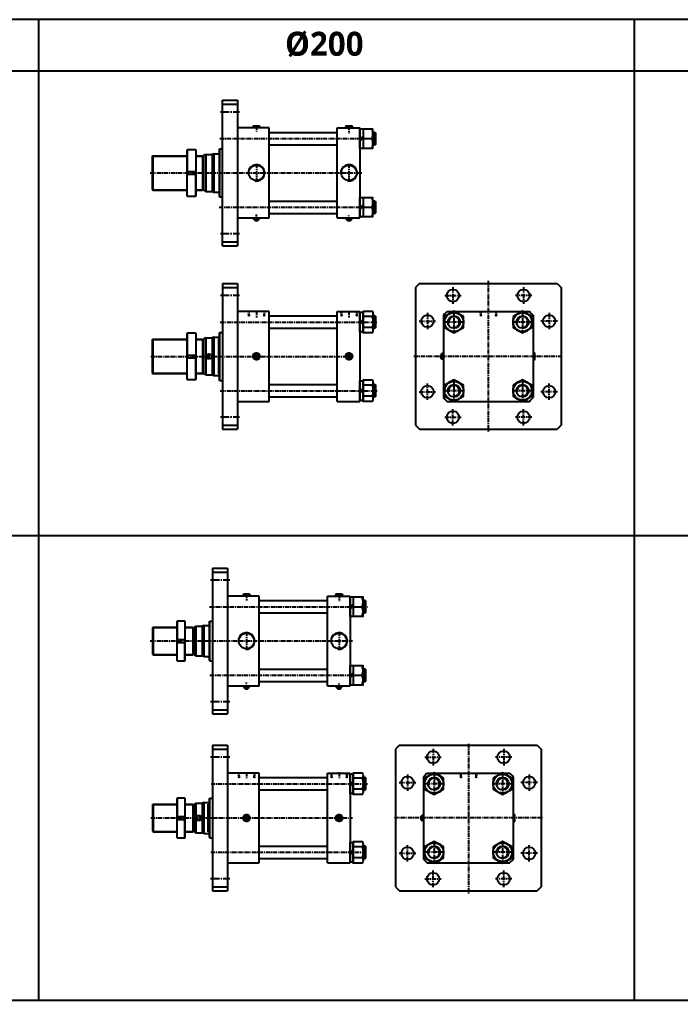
# Model space of a CAD drawing. Extents: x -819 to 29893, y -8942 to 9886.
# Drawn here: x 5332 to 7260, y 0 to 2859 of the extents above; entities that cross this region are included whole.
import ezdxf

# ---------------------------------------------------------------- set-up
doc = ezdxf.new("R2010")
doc.units = 0
doc.header["$LTSCALE"] = 10
doc.header["$MEASUREMENT"] = 0
for name, pattern in [('CENTER', [2, 1.25, -0.25, 0.25, -0.25]), ('CENTERX2', [4, 2.5, -0.5, 0.5, -0.5]), ('HIDDEN', [0.375, 0.25, -0.125])]:
    doc.linetypes.add(name, pattern=pattern)
doc.layers.get('0').update_dxf_attribs({"linetype": 'CONTINUOUS'})
doc.layers.get('DEFPOINTS').update_dxf_attribs({"linetype": 'CONTINUOUS'})
for name, color, linetype in [('CEN', 1, 'CENTERX2'), ('CENTER', 1, 'CENTER'), ('DIM', 2, 'CONTINUOUS'), ('ML', 7, 'CONTINUOUS'), ('THIN', 3, 'CONTINUOUS')]:
    doc.layers.add(name, color=color, linetype=linetype)
doc.styles.add('문자', font='romans.shx')

msp = doc.modelspace()

# ---------------------------------------------------------------- linework, layer by layer
for p, q in [((9187.2, 2859.1), (0, 2859.1)), ((5387.8, 0), (5387.8, 2859.1)), ((7125.7, 0), (7125.7, 2859.1)), ((9187.2, 2709.1), (0, 2709.1)), ((9187.2, 1354.5), (0, 1354.5)), ((9187.2, 0), (0, 0))]:
    msp.add_line(p, q)
at = {"layer": 'CEN', "color": 1, "linetype": 'CENTER', "ltscale": 1.5}
for p, q in [((5973.8, 2589.7), (5917.8, 2589.7)), ((5973.8, 2234.7), (5917.8, 2234.7)), ((5973.8, 2054.8), (5917.8, 2054.8)), ((5973.8, 1699.8), (5917.8, 1699.8)), ((5944.9, 1225.2), (5888.9, 1225.2)), ((5944.9, 870.2), (5888.9, 870.2)), ((5944.9, 709.2), (5888.9, 709.2)), ((5944.9, 354.2), (5888.9, 354.2))]:
    msp.add_line(p, q, dxfattribs=at)
at = {"layer": 'CEN', "color": 1, "linetype": 'CENTER'}
for p, q in [((6596.2, 2078.8), (6596.2, 2030.8)), ((6802.2, 2078.8), (6802.2, 2030.8)), ((6572.2, 2054.8), (6620.2, 2054.8)), ((6826.2, 2054.8), (6778.2, 2054.8)), ((6521.7, 2004.3), (6521.7, 1956.3)), ((6876.7, 2004.3), (6876.7, 1956.3)), ((6497.7, 1980.3), (6545.7, 1980.3)), ((6900.7, 1980.3), (6852.7, 1980.3)), ((6497.7, 1774.3), (6545.7, 1774.3)), ((6521.7, 1750.3), (6521.7, 1798.3)), ((6900.7, 1774.3), (6852.7, 1774.3)), ((6876.7, 1750.3), (6876.7, 1798.3)), ((6596.2, 1675.8), (6596.2, 1723.8)), ((6802.2, 1675.8), (6802.2, 1723.8)), ((6572.2, 1699.8), (6620.2, 1699.8)), ((6826.2, 1699.8), (6778.2, 1699.8)), ((6538.1, 733.2), (6538.1, 685.2)), ((6744.1, 733.2), (6744.1, 685.2)), ((6514.1, 709.2), (6562.1, 709.2)), ((6768.1, 709.2), (6720.1, 709.2)), ((6463.6, 658.7), (6463.6, 610.7)), ((6818.6, 658.7), (6818.6, 610.7)), ((6439.6, 634.7), (6487.6, 634.7)), ((6842.6, 634.7), (6794.6, 634.7)), ((6463.6, 404.7), (6463.6, 452.7)), ((6818.6, 404.7), (6818.6, 452.7)), ((6439.6, 428.7), (6487.6, 428.7)), ((6842.6, 428.7), (6794.6, 428.7)), ((6538.1, 330.2), (6538.1, 378.2)), ((6744.1, 330.2), (6744.1, 378.2)), ((6514.1, 354.2), (6562.1, 354.2)), ((6768.1, 354.2), (6720.1, 354.2))]:
    msp.add_line(p, q, dxfattribs=at)
at = {"layer": 'CENTER'}
for p, q in [((6599.2, 2009.2), (6599.2, 1945.5)), ((6799.2, 2009.2), (6799.2, 1945.5)), ((6626.9, 1977.3), (6571.6, 1977.3)), ((6826.9, 1977.3), (6771.6, 1977.3)), ((6599.2, 1809.2), (6599.2, 1745.5)), ((6799.2, 1809.2), (6799.2, 1745.5)), ((6626.9, 1777.3), (6571.6, 1777.3)), ((6826.9, 1777.3), (6771.6, 1777.3)), ((6541.1, 663.6), (6541.1, 599.9)), ((6741.1, 663.6), (6741.1, 599.9)), ((6568.7, 631.7), (6513.5, 631.7)), ((6768.7, 631.7), (6713.5, 631.7)), ((6541.1, 463.6), (6541.1, 399.9)), ((6741.1, 463.6), (6741.1, 399.9)), ((6568.7, 431.7), (6513.5, 431.7)), ((6768.7, 431.7), (6713.5, 431.7))]:
    msp.add_line(p, q, dxfattribs=at)
at = {"layer": 'DEFPOINTS', "color": 0, "linetype": 'ByBlock'}
for p in [(5913.8, 1945.8), (5923.8, 1947.3), (5923.8, 1807.3), (5938.9, 744.2), (5894.9, 667.7)]:
    msp.add_point(p, dxfattribs=at)
at = {"layer": 'DIM', "color": 6, "linetype": 'HIDDEN'}
for p, q in [((5998.9, 2008.3), (6000.3, 1993.3)), ((6000.4, 2008.3), (6001.7, 1993.3)), ((6045.3, 2008.3), (6044, 1993.3)), ((6046.7, 2008.3), (6045.4, 1993.3)), ((6268.9, 2008.3), (6270.3, 1993.3)), ((6270.4, 2008.3), (6271.7, 1993.3)), ((6315.3, 2008.3), (6314, 1993.3)), ((6316.7, 2008.3), (6315.4, 1993.3)), ((6675.3, 2008.3), (6676.7, 1993.3)), ((6676.8, 2008.3), (6678.1, 1993.3)), ((6721.7, 2008.3), (6720.4, 1993.3)), ((6723.1, 2008.3), (6721.8, 1993.3)), ((5970, 662.7), (5971.3, 647.7)), ((5971.4, 662.7), (5972.8, 647.7)), ((6016.3, 662.7), (6015, 647.7)), ((6017.8, 662.7), (6016.5, 647.7)), ((6240, 662.7), (6241.3, 647.7)), ((6241.4, 662.7), (6242.8, 647.7)), ((6286.3, 662.7), (6285, 647.7)), ((6287.8, 662.7), (6286.5, 647.7)), ((6617.2, 662.7), (6618.5, 647.7)), ((6618.7, 662.7), (6620, 647.7)), ((6663.5, 662.7), (6662.2, 647.7)), ((6665, 662.7), (6663.7, 647.7))]:
    msp.add_line(p, q, dxfattribs=at)
at = {"layer": 'ML'}
for p, q in [((5923.8, 2199.7), (5923.8, 2624.7)), ((5923.8, 2624.7), (5967.8, 2624.7)), ((5923.8, 2612.7), (5967.8, 2612.7)), ((5967.8, 2624.7), (5967.8, 2199.7)), ((6013.8, 2548.2), (6012.8, 2547.2)), ((6032.8, 2547.2), (6012.8, 2547.2)), ((6012.8, 2547.2), (6012.8, 2543.2)), ((6031.8, 2548.2), (6013.8, 2548.2)), ((6031.8, 2548.2), (6032.8, 2547.2)), ((6032.8, 2543.2), (6032.8, 2547.2)), ((6283.8, 2548.2), (6282.8, 2547.2)), ((6302.8, 2547.2), (6282.8, 2547.2)), ((6282.8, 2547.2), (6282.8, 2543.2)), ((6301.8, 2548.2), (6283.8, 2548.2)), ((6301.8, 2548.2), (6302.8, 2547.2)), ((6302.8, 2543.2), (6302.8, 2547.2)), ((6059.8, 2543.2), (5967.8, 2543.2)), ((6059.8, 2281.2), (6059.8, 2543.2)), ((6258.8, 2281.2), (6258.8, 2543.2)), ((6258.8, 2543.2), (6324.8, 2543.2)), ((6324.8, 2543.2), (6324.8, 2281.2)), ((6333.8, 2519.3), (6324.8, 2510.3)), ((6368.7, 2494.2), (6368.7, 2530.2)), ((6333.8, 2514.2), (6324.8, 2505.2)), ((6333.8, 2512.2), (6360.4, 2512.2)), ((5718.8, 2460.7), (5720.3, 2462.2)), ((5718.8, 2460.7), (5718.8, 2363.7)), ((5720.3, 2462.2), (5819.7, 2462.2)), ((5720.3, 2462.2), (5720.3, 2362.2)), ((5819.7, 2478.7), (5820.7, 2479.7)), ((5819.7, 2478.7), (5819.7, 2345.7)), ((5820.7, 2479.7), (5820.7, 2416.2)), ((5845.7, 2479.7), (5820.7, 2479.7)), ((5845.7, 2479.7), (5845.7, 2416.2)), ((5845.7, 2479.7), (5846.7, 2478.7)), ((5846.7, 2345.7), (5846.7, 2478.7)), ((5846.7, 2462.2), (5865.8, 2462.2)), ((5865.8, 2462.2), (5865.8, 2362.2)), ((5865.8, 2460.7), (5868.8, 2460.7)), ((5874.8, 2466.2), (5868.8, 2462.7)), ((5868.8, 2462.7), (5868.8, 2361.7)), ((5874.8, 2466.2), (5874.8, 2358.2)), ((5874.8, 2466.2), (5893.8, 2466.2)), ((5898.8, 2468.2), (5893.8, 2466.2)), ((5893.8, 2466.2), (5893.8, 2358.2)), ((5898.8, 2468.2), (5898.8, 2356.2)), ((5898.8, 2468.2), (5913.8, 2468.2)), ((5915.3, 2482.2), (5913.8, 2480.7)), ((5913.8, 2480.2), (5913.8, 2344.2)), ((5915.3, 2482.2), (5923.8, 2482.2)), ((5915.8, 2342.2), (5915.8, 2482.2)), ((5819.7, 2416.2), (5846.7, 2416.2)), ((5819.7, 2408.2), (5846.7, 2408.2)), ((5820.7, 2344.7), (5820.7, 2408.2)), ((5845.7, 2344.7), (5845.7, 2408.2)), ((5718.8, 2363.7), (5720.3, 2362.2)), ((5720.3, 2362.2), (5819.7, 2362.2)), ((5820.7, 2344.7), (5819.7, 2345.7)), ((5820.7, 2344.7), (5845.7, 2344.7)), ((5845.7, 2344.7), (5846.7, 2345.7)), ((5846.7, 2362.2), (5865.8, 2362.2)), ((5865.8, 2363.7), (5868.8, 2363.7)), ((5874.8, 2358.2), (5868.8, 2361.7)), ((5874.8, 2358.2), (5893.8, 2358.2)), ((5893.8, 2358.2), (5898.8, 2356.2)), ((5898.8, 2356.2), (5913.8, 2356.2)), ((5915.3, 2342.2), (5913.8, 2343.7)), ((5915.3, 2342.2), (5923.8, 2342.2)), ((6333.8, 2319.3), (6324.8, 2310.3)), ((6368.7, 2294.2), (6368.7, 2330.2)), ((6333.8, 2314.2), (6324.8, 2305.2)), ((6333.8, 2312.2), (6360.4, 2312.2)), ((5967.8, 2281.2), (6059.8, 2281.2)), ((6014.8, 2281.2), (6014.8, 2277.2)), ((6014.8, 2277.2), (6021.6, 2277.2)), ((6015.8, 2276.2), (6014.8, 2277.2)), ((6015.8, 2276.2), (6029.8, 2276.2)), ((6017.8, 2276.2), (6017.8, 2274.2)), ((6017.8, 2274.2), (6027.8, 2274.2)), ((6018.8, 2273.2), (6017.8, 2274.2)), ((6018.8, 2273.2), (6026.8, 2273.2)), ((6021.6, 2276.2), (6021.6, 2281.2)), ((6024.1, 2276.2), (6024.1, 2281.2)), ((6030.8, 2277.2), (6024.1, 2277.2)), ((6026.8, 2273.2), (6027.8, 2274.2)), ((6027.8, 2276.2), (6027.8, 2274.2)), ((6029.8, 2276.2), (6030.8, 2277.2)), ((6030.8, 2281.2), (6030.8, 2277.2)), ((6258.8, 2281.2), (6324.8, 2281.2)), ((6284.8, 2281.2), (6284.8, 2277.2)), ((6284.8, 2277.2), (6291.6, 2277.2)), ((6285.8, 2276.2), (6284.8, 2277.2)), ((6285.8, 2276.2), (6299.8, 2276.2)), ((6287.8, 2276.2), (6287.8, 2274.2)), ((6288.8, 2273.2), (6287.8, 2274.2)), ((6287.8, 2274.2), (6297.8, 2274.2)), ((6288.8, 2273.2), (6296.8, 2273.2)), ((6291.6, 2276.2), (6291.6, 2281.2)), ((6294.1, 2276.2), (6294.1, 2281.2)), ((6300.8, 2277.2), (6294.1, 2277.2)), ((6296.8, 2273.2), (6297.8, 2274.2)), ((6297.8, 2276.2), (6297.8, 2274.2)), ((6299.8, 2276.2), (6300.8, 2277.2)), ((6300.8, 2281.2), (6300.8, 2277.2)), ((5923.8, 2211.7), (5967.8, 2211.7)), ((5923.8, 2199.7), (5967.8, 2199.7)), ((5923.8, 2089.8), (5923.8, 1664.8)), ((5923.8, 2089.8), (5967.8, 2089.8)), ((5967.8, 2089.8), (5967.8, 1664.8)), ((6498.7, 2089.8), (6486.7, 2077.8)), ((6498.7, 2089.8), (6899.7, 2089.8)), ((6899.7, 2089.8), (6911.7, 2077.8)), ((5923.8, 2077.8), (5967.8, 2077.8)), ((6486.7, 2077.8), (6486.7, 1676.8)), ((6911.7, 2077.8), (6911.7, 1676.8)), ((6059.8, 2008.3), (5967.8, 2008.3)), ((6059.8, 1746.3), (6059.8, 2008.3)), ((6258.8, 1746.3), (6258.8, 2008.3)), ((6258.8, 2008.3), (6324.8, 2008.3)), ((6324.8, 2008.3), (6324.8, 1746.3)), ((6579.5, 2008.3), (6597.9, 2008.3)), ((6600.6, 2008.3), (6797.9, 2008.3)), ((6800.6, 2008.3), (6819, 2008.3)), ((6333.8, 1984.4), (6324.8, 1975.4)), ((6333.8, 1979.3), (6324.8, 1970.3)), ((6360.4, 1993.2), (6333.8, 1993.2)), ((6362.8, 2001.2), (6362.8, 1953.5)), ((6368.7, 1959.3), (6368.7, 1995.3)), ((6568.2, 1997.1), (6568.2, 1757.6)), ((6830.2, 1997.1), (6830.2, 1757.6)), ((5819.7, 1943.8), (5820.7, 1944.8)), ((5845.7, 1944.8), (5820.7, 1944.8)), ((5820.7, 1944.8), (5820.7, 1881.3)), ((5845.7, 1944.8), (5845.7, 1881.3)), ((5845.7, 1944.8), (5846.7, 1943.8)), ((5915.3, 1947.3), (5913.8, 1945.8)), ((5913.8, 1945.3), (5913.8, 1809.3)), ((5915.3, 1947.3), (5923.8, 1947.3)), ((5915.8, 1807.3), (5915.8, 1947.3)), ((6360.4, 1961.5), (6333.8, 1961.5)), ((5718.8, 1925.8), (5720.3, 1927.3)), ((5718.8, 1925.8), (5718.8, 1828.8)), ((5720.3, 1927.3), (5819.7, 1927.3)), ((5720.3, 1927.3), (5720.3, 1827.3)), ((5819.7, 1943.8), (5819.7, 1810.8)), ((5846.7, 1810.8), (5846.7, 1943.8)), ((5846.7, 1927.3), (5865.8, 1927.3)), ((5865.8, 1927.3), (5865.8, 1827.3)), ((5865.8, 1925.8), (5868.8, 1925.8)), ((5874.8, 1931.3), (5868.8, 1927.9)), ((5868.8, 1927.9), (5868.8, 1826.8)), ((5874.8, 1931.3), (5893.8, 1931.3)), ((5874.8, 1931.3), (5874.8, 1823.3)), ((5898.8, 1933.3), (5893.8, 1931.3)), ((5893.8, 1931.3), (5893.8, 1823.3)), ((5898.8, 1933.3), (5898.8, 1821.3)), ((5898.8, 1933.3), (5913.8, 1933.3)), ((6834.2, 1887.3), (6830.2, 1887.3)), ((6834.2, 1867.3), (6834.2, 1887.3)), ((6835.2, 1886.3), (6834.2, 1887.3)), ((5819.7, 1881.3), (5846.7, 1881.3)), ((5819.7, 1873.3), (5846.7, 1873.3)), ((5820.7, 1809.8), (5820.7, 1873.3)), ((5845.7, 1809.8), (5845.7, 1873.3)), ((6021.6, 1885.2), (6015, 1878.6)), ((6015, 1876), (6021.6, 1869.4)), ((6024.1, 1885.2), (6030.7, 1878.6)), ((6030.7, 1876), (6024.1, 1869.4)), ((6291.6, 1885.2), (6285, 1878.6)), ((6285, 1876), (6291.6, 1869.4)), ((6294.1, 1885.2), (6300.7, 1878.6)), ((6300.7, 1876), (6294.1, 1869.4)), ((6560.2, 1881.3), (6561.2, 1882.3)), ((6560.2, 1881.3), (6560.2, 1873.3)), ((6560.2, 1873.3), (6561.2, 1872.3)), ((6561.2, 1882.3), (6561.2, 1872.3)), ((6563.2, 1882.3), (6561.2, 1882.3)), ((6563.2, 1872.3), (6561.2, 1872.3)), ((6563.2, 1884.3), (6564.2, 1885.3)), ((6563.2, 1884.3), (6563.2, 1870.3)), ((6563.2, 1878.6), (6568.2, 1878.6)), ((6563.2, 1876), (6568.2, 1876)), ((6563.2, 1870.3), (6564.2, 1869.3)), ((6564.2, 1885.3), (6564.2, 1878.6)), ((6568.2, 1885.3), (6564.2, 1885.3)), ((6564.2, 1869.3), (6564.2, 1876)), ((6568.2, 1869.3), (6564.2, 1869.3)), ((6830.2, 1867.3), (6834.2, 1867.3)), ((6835.2, 1868.3), (6834.2, 1867.3)), ((6835.2, 1868.3), (6835.2, 1886.3)), ((5718.8, 1828.8), (5720.3, 1827.3)), ((5720.3, 1827.3), (5819.7, 1827.3)), ((5820.7, 1809.8), (5819.7, 1810.8)), ((5820.7, 1809.8), (5845.7, 1809.8)), ((5845.7, 1809.8), (5846.7, 1810.8)), ((5846.7, 1827.3), (5865.8, 1827.3)), ((5865.8, 1828.8), (5868.8, 1828.8)), ((5874.8, 1823.3), (5868.8, 1826.8)), ((5874.8, 1823.3), (5893.8, 1823.3)), ((5893.8, 1823.3), (5898.8, 1821.3)), ((5898.8, 1821.3), (5913.8, 1821.3)), ((5915.3, 1807.3), (5913.8, 1808.8)), ((5915.3, 1807.3), (5923.8, 1807.3)), ((6333.8, 1784.4), (6324.8, 1775.4)), ((6333.8, 1779.3), (6324.8, 1770.3)), ((6360.4, 1793.2), (6333.8, 1793.2)), ((6362.8, 1801.2), (6362.8, 1753.5)), ((6368.7, 1759.3), (6368.7, 1795.3)), ((5967.8, 1746.3), (6059.8, 1746.3)), ((6258.8, 1746.3), (6324.8, 1746.3)), ((6360.4, 1761.5), (6333.8, 1761.5)), ((6579.5, 1746.3), (6597.9, 1746.3)), ((6600.6, 1746.3), (6797.9, 1746.3)), ((6800.6, 1746.3), (6819, 1746.3)), ((5923.8, 1676.8), (5967.8, 1676.8)), ((5923.8, 1664.8), (5967.8, 1664.8)), ((6486.7, 1676.8), (6498.7, 1664.8)), ((6498.7, 1664.8), (6899.7, 1664.8)), ((6911.7, 1676.8), (6899.7, 1664.8)), ((5894.9, 1260.2), (5894.9, 835.2)), ((5894.9, 1260.2), (5938.9, 1260.2)), ((5938.9, 1260.2), (5938.9, 835.2)), ((5894.9, 1248.2), (5938.9, 1248.2)), ((6030.9, 1178.7), (5938.9, 1178.7)), ((5984.9, 1183.7), (5983.9, 1182.7)), ((6003.9, 1182.7), (5983.9, 1182.7)), ((5983.9, 1182.7), (5983.9, 1178.7)), ((6002.9, 1183.7), (5984.9, 1183.7)), ((6002.9, 1183.7), (6003.9, 1182.7)), ((6003.9, 1178.7), (6003.9, 1182.7)), ((6030.9, 916.7), (6030.9, 1178.7)), ((6229.9, 916.7), (6229.9, 1178.7)), ((6229.9, 1178.7), (6295.9, 1178.7)), ((6254.9, 1183.7), (6253.9, 1182.7)), ((6273.9, 1182.7), (6253.9, 1182.7)), ((6253.9, 1182.7), (6253.9, 1178.7)), ((6272.9, 1183.7), (6254.9, 1183.7)), ((6272.9, 1183.7), (6273.9, 1182.7)), ((6273.9, 1178.7), (6273.9, 1182.7)), ((6295.9, 1178.7), (6295.9, 916.7)), ((6304.9, 1154.8), (6295.9, 1145.8)), ((6304.9, 1149.7), (6295.9, 1140.7)), ((6304.9, 1147.7), (6331.4, 1147.7)), ((6339.7, 1129.7), (6339.7, 1165.7)), ((5719.9, 1086.2), (5721.4, 1087.7)), ((5721.4, 1087.7), (5721.4, 1007.7)), ((5721.4, 1087.7), (5790.7, 1087.7)), ((5790.7, 1104.2), (5791.7, 1105.2)), ((5790.7, 1104.2), (5790.7, 991.2)), ((5791.7, 1105.2), (5791.7, 1051.7)), ((5813.7, 1105.2), (5791.7, 1105.2)), ((5813.7, 1105.2), (5813.7, 1051.7)), ((5813.7, 1105.2), (5814.7, 1104.2)), ((5814.7, 991.2), (5814.7, 1104.2)), ((5814.7, 1087.7), (5836.9, 1087.7)), ((5836.9, 1087.7), (5836.9, 1007.7)), ((5845.9, 1090.7), (5839.9, 1087.3)), ((5839.9, 1087.3), (5839.9, 1008.2)), ((5845.9, 1090.7), (5845.9, 1004.7)), ((5845.9, 1090.7), (5864.9, 1090.7)), ((5869.9, 1092.7), (5864.9, 1090.7)), ((5864.9, 1090.7), (5864.9, 1004.7)), ((5869.9, 1092.7), (5869.9, 1002.7)), ((5869.9, 1092.7), (5884.9, 1092.7)), ((5884.9, 1103.2), (5886.9, 1105.2)), ((5884.9, 1103.2), (5884.9, 992.2)), ((5886.9, 990.2), (5886.9, 1105.2)), ((5886.9, 1105.2), (5894.9, 1105.2)), ((5719.9, 1086.2), (5719.9, 1009.2)), ((5836.9, 1086.2), (5839.9, 1086.2)), ((5790.7, 1051.7), (5814.7, 1051.7)), ((5790.7, 1043.7), (5814.7, 1043.7)), ((5791.7, 990.2), (5791.7, 1043.7)), ((5813.7, 990.2), (5813.7, 1043.7)), ((5719.9, 1009.2), (5721.4, 1007.7)), ((5721.4, 1007.7), (5790.7, 1007.7)), ((5814.7, 1007.7), (5836.9, 1007.7)), ((5836.9, 1009.2), (5839.9, 1009.2)), ((5845.9, 1004.7), (5839.9, 1008.2)), ((5845.9, 1004.7), (5864.9, 1004.7)), ((5869.9, 1002.7), (5864.9, 1004.7)), ((5869.9, 1002.7), (5884.9, 1002.7)), ((5791.7, 990.2), (5790.7, 991.2)), ((5791.7, 990.2), (5813.7, 990.2)), ((5813.7, 990.2), (5814.7, 991.2)), ((5884.9, 992.2), (5886.9, 990.2)), ((5886.9, 990.2), (5894.9, 990.2)), ((6304.9, 954.8), (6295.9, 945.8)), ((6304.9, 949.7), (6295.9, 940.7)), ((6304.9, 947.7), (6331.4, 947.7)), ((6339.7, 929.7), (6339.7, 965.7)), ((5938.9, 916.7), (6030.9, 916.7)), ((5985.9, 916.7), (5985.9, 912.7)), ((5992.6, 911.7), (5992.6, 916.7)), ((5995.2, 911.7), (5995.2, 916.7)), ((6001.9, 916.7), (6001.9, 912.7)), ((6229.9, 916.7), (6295.9, 916.7)), ((6255.9, 916.7), (6255.9, 912.7)), ((6262.6, 911.7), (6262.6, 916.7)), ((6265.2, 911.7), (6265.2, 916.7)), ((6271.9, 916.7), (6271.9, 912.7)), ((5985.9, 912.7), (5992.6, 912.7)), ((5986.9, 911.7), (5985.9, 912.7)), ((5986.9, 911.7), (6000.9, 911.7)), ((5988.9, 911.7), (5988.9, 909.7)), ((5988.9, 909.7), (5998.9, 909.7)), ((5989.9, 908.7), (5988.9, 909.7)), ((5989.9, 908.7), (5997.9, 908.7)), ((6001.9, 912.7), (5995.2, 912.7)), ((5997.9, 908.7), (5998.9, 909.7)), ((5998.9, 911.7), (5998.9, 909.7)), ((6000.9, 911.7), (6001.9, 912.7)), ((6255.9, 912.7), (6262.6, 912.7)), ((6256.9, 911.7), (6255.9, 912.7)), ((6256.9, 911.7), (6270.9, 911.7)), ((6258.9, 911.7), (6258.9, 909.7)), ((6259.9, 908.7), (6258.9, 909.7)), ((6258.9, 909.7), (6268.9, 909.7)), ((6259.9, 908.7), (6267.9, 908.7)), ((6271.9, 912.7), (6265.2, 912.7)), ((6267.9, 908.7), (6268.9, 909.7)), ((6268.9, 911.7), (6268.9, 909.7)), ((6270.9, 911.7), (6271.9, 912.7)), ((5894.9, 847.2), (5938.9, 847.2)), ((5894.9, 835.2), (5938.9, 835.2)), ((5894.9, 744.2), (5894.9, 319.2)), ((5894.9, 744.2), (5938.9, 744.2)), ((5938.9, 744.2), (5938.9, 319.2)), ((6440.6, 744.2), (6428.6, 732.2)), ((6440.6, 744.2), (6841.6, 744.2)), ((6841.6, 744.2), (6853.6, 732.2)), ((5894.9, 732.2), (5938.9, 732.2)), ((6428.6, 732.2), (6428.6, 331.2)), ((6853.6, 732.2), (6853.6, 331.2)), ((6030.9, 662.7), (5938.9, 662.7)), ((6030.9, 400.7), (6030.9, 662.7)), ((6229.9, 400.7), (6229.9, 662.7)), ((6229.9, 662.7), (6295.9, 662.7)), ((6295.9, 662.7), (6295.9, 400.7)), ((6521.3, 662.7), (6539.8, 662.7)), ((6542.4, 662.7), (6739.8, 662.7)), ((6742.4, 662.7), (6760.9, 662.7)), ((6304.9, 638.8), (6295.9, 629.8)), ((6304.9, 633.7), (6295.9, 624.7)), ((6331.4, 647.6), (6304.9, 647.6)), ((6333.9, 655.6), (6333.9, 607.9)), ((6339.7, 613.7), (6339.7, 649.7)), ((6510.1, 651.5), (6510.1, 412)), ((6772.1, 651.5), (6772.1, 412)), ((6331.4, 615.9), (6304.9, 615.9)), ((5790.7, 588.2), (5791.7, 589.2)), ((5790.7, 588.2), (5790.7, 475.2)), ((5813.7, 589.2), (5791.7, 589.2)), ((5791.7, 589.2), (5791.7, 535.7)), ((5813.7, 589.2), (5814.7, 588.2)), ((5813.7, 589.2), (5813.7, 535.7)), ((5814.7, 475.2), (5814.7, 588.2)), ((5845.9, 574.7), (5839.9, 571.3)), ((5845.9, 574.7), (5864.9, 574.7)), ((5845.9, 574.7), (5845.9, 488.7)), ((5869.9, 576.7), (5864.9, 574.7)), ((5864.9, 574.7), (5864.9, 488.7)), ((5869.9, 576.7), (5869.9, 486.7)), ((5869.9, 576.7), (5884.9, 576.7)), ((5884.9, 587.2), (5886.9, 589.2)), ((5884.9, 587.2), (5884.9, 476.2)), ((5886.9, 589.2), (5894.9, 589.2)), ((5886.9, 474.2), (5886.9, 589.2)), ((5719.9, 570.2), (5721.4, 571.7)), ((5719.9, 570.2), (5719.9, 493.2)), ((5721.4, 571.7), (5790.7, 571.7)), ((5721.4, 571.7), (5721.4, 491.7)), ((5814.7, 571.7), (5836.9, 571.7)), ((5836.9, 571.7), (5836.9, 491.7)), ((5836.9, 570.2), (5839.9, 570.2)), ((5839.9, 571.3), (5839.9, 492.2)), ((5790.7, 535.7), (5814.7, 535.7)), ((5790.7, 527.7), (5814.7, 527.7)), ((5791.7, 474.2), (5791.7, 527.7)), ((5813.7, 474.2), (5813.7, 527.7)), ((5992.6, 539.6), (5986, 533)), ((5986, 530.4), (5992.6, 523.8)), ((5995.2, 539.6), (6001.8, 533)), ((6001.8, 530.4), (5995.2, 523.8)), ((6262.6, 539.6), (6256, 533)), ((6256, 530.4), (6262.6, 523.8)), ((6265.2, 539.6), (6271.8, 533)), ((6271.8, 530.4), (6265.2, 523.8)), ((6502.1, 535.7), (6503.1, 536.7)), ((6502.1, 535.7), (6502.1, 527.7)), ((6502.1, 527.7), (6503.1, 526.7)), ((6503.1, 536.7), (6503.1, 526.7)), ((6505.1, 536.7), (6503.1, 536.7)), ((6505.1, 526.7), (6503.1, 526.7)), ((6505.1, 538.7), (6506.1, 539.7)), ((6505.1, 538.7), (6505.1, 524.7)), ((6505.1, 533), (6510.1, 533)), ((6505.1, 530.4), (6510.1, 530.4)), ((6505.1, 524.7), (6506.1, 523.7)), ((6506.1, 539.7), (6506.1, 533)), ((6510.1, 539.7), (6506.1, 539.7)), ((6506.1, 523.7), (6506.1, 530.4)), ((6510.1, 523.7), (6506.1, 523.7)), ((6776.1, 541.7), (6772.1, 541.7)), ((6772.1, 521.7), (6776.1, 521.7)), ((6776.1, 521.7), (6776.1, 541.7)), ((6777.1, 540.7), (6776.1, 541.7)), ((6777.1, 522.7), (6776.1, 521.7)), ((6777.1, 522.7), (6777.1, 540.7)), ((5719.9, 493.2), (5721.4, 491.7)), ((5721.4, 491.7), (5790.7, 491.7)), ((5814.7, 491.7), (5836.9, 491.7)), ((5836.9, 493.2), (5839.9, 493.2)), ((5845.9, 488.7), (5839.9, 492.2)), ((5845.9, 488.7), (5864.9, 488.7)), ((5869.9, 486.7), (5864.9, 488.7)), ((5869.9, 486.7), (5884.9, 486.7)), ((5791.7, 474.2), (5790.7, 475.2)), ((5791.7, 474.2), (5813.7, 474.2)), ((5813.7, 474.2), (5814.7, 475.2)), ((5884.9, 476.2), (5886.9, 474.2)), ((5886.9, 474.2), (5894.9, 474.2)), ((6304.9, 438.8), (6295.9, 429.8)), ((6304.9, 433.7), (6295.9, 424.7)), ((6331.4, 447.6), (6304.9, 447.6)), ((6333.9, 455.6), (6333.9, 407.9)), ((6339.7, 413.7), (6339.7, 449.7)), ((5938.9, 400.7), (6030.9, 400.7)), ((6229.9, 400.7), (6295.9, 400.7)), ((6331.4, 415.9), (6304.9, 415.9)), ((6521.3, 400.7), (6539.8, 400.7)), ((6542.4, 400.7), (6739.8, 400.7)), ((6742.4, 400.7), (6760.9, 400.7)), ((5894.9, 331.2), (5938.9, 331.2)), ((5894.9, 319.2), (5938.9, 319.2)), ((6428.6, 331.2), (6440.6, 319.2)), ((6440.6, 319.2), (6841.6, 319.2)), ((6853.6, 331.2), (6841.6, 319.2))]:
    msp.add_line(p, q, dxfattribs=at)
at = {"layer": 'ML', "color": 2}
for p, q in [((6013.3, 2547.7), (6013.3, 2543.2)), ((6032.3, 2543.2), (6032.3, 2547.7)), ((6283.3, 2547.7), (6283.3, 2543.2)), ((6302.3, 2543.2), (6302.3, 2547.7)), ((5719.3, 2461.2), (5819.7, 2461.2)), ((5846.7, 2461.2), (5865.8, 2461.2)), ((5719.3, 2363.2), (5819.7, 2363.2)), ((5846.7, 2363.2), (5865.8, 2363.2)), ((6018.3, 2276.2), (6018.3, 2273.7)), ((6027.3, 2276.2), (6027.3, 2273.7)), ((6288.3, 2276.2), (6288.3, 2273.7)), ((6297.3, 2276.2), (6297.3, 2273.7)), ((5719.3, 1926.3), (5819.7, 1926.3)), ((5846.7, 1926.3), (5865.8, 1926.3)), ((5911.9, 1928.2), (5911.9, 1826.4)), ((6563.2, 1881.8), (6560.7, 1881.8)), ((6563.2, 1872.8), (6560.7, 1872.8)), ((6834.7, 1886.8), (6830.2, 1886.8)), ((6830.2, 1867.8), (6834.7, 1867.8)), ((5719.3, 1828.3), (5819.7, 1828.3)), ((5846.7, 1828.3), (5865.8, 1828.3)), ((5984.4, 1183.2), (5984.4, 1178.7)), ((6003.4, 1178.7), (6003.4, 1183.2)), ((6254.4, 1183.2), (6254.4, 1178.7)), ((6273.4, 1178.7), (6273.4, 1183.2)), ((5720.4, 1086.7), (5790.7, 1086.7)), ((5814.7, 1086.7), (5836.9, 1086.7)), ((5720.4, 1008.7), (5790.7, 1008.7)), ((5814.7, 1008.7), (5836.9, 1008.7)), ((5989.4, 911.7), (5989.4, 909.2)), ((5998.4, 911.7), (5998.4, 909.2)), ((6259.4, 911.7), (6259.4, 909.2)), ((6268.4, 911.7), (6268.4, 909.2)), ((5880.8, 576.7), (5884.7, 576.7)), ((5720.4, 570.7), (5790.7, 570.7)), ((5814.7, 570.7), (5836.9, 570.7)), ((5881.3, 571.6), (5881.3, 491.8)), ((6505.1, 536.2), (6502.6, 536.2)), ((6505.1, 527.2), (6502.6, 527.2)), ((6776.6, 541.2), (6772.1, 541.2)), ((6772.1, 522.2), (6776.6, 522.2)), ((5720.4, 492.7), (5790.7, 492.7)), ((5814.7, 492.7), (5836.9, 492.7)), ((5880.8, 486.7), (5884.7, 486.7))]:
    msp.add_line(p, q, dxfattribs=at)
at = {"layer": 'ML', "color": 1, "linetype": 'CENTER'}
for p, q in [((6022.8, 2550.1), (6022.8, 2529.7)), ((6292.8, 2548.9), (6292.8, 2528.5)), ((5916, 2512.2), (6376.1, 2512.2)), ((6022.8, 2438.5), (6022.8, 2385.9)), ((6292.8, 2438.5), (6292.8, 2385.9)), ((5713, 2412.2), (6332.6, 2412.2)), ((5913.8, 2312.2), (6373.1, 2312.2)), ((6022.8, 2271.2), (6022.8, 2291.6)), ((6292.8, 2270.7), (6292.8, 2291.1)), ((6699.2, 2097.9), (6699.2, 1657.5)), ((6022.8, 2010.6), (6022.8, 1990.2)), ((6292.8, 2010.6), (6292.8, 1990.2)), ((5917.5, 1977.3), (6374.1, 1977.3)), ((6022.8, 1888.3), (6022.8, 1866.3)), ((6292.8, 1888.3), (6292.8, 1866.3)), ((5714.6, 1877.3), (6288.6, 1877.3)), ((5884.3, 1885.6), (5884.3, 1869.1)), ((6914.5, 1877.3), (6480, 1877.3)), ((5917.3, 1777.3), (6375.8, 1777.3)), ((5993.9, 1185.6), (5993.9, 1165.2)), ((6263.9, 1184.4), (6263.9, 1164)), ((5885.7, 1147.7), (6347.1, 1147.7)), ((5993.9, 1074), (5993.9, 1021.4)), ((6263.9, 1074), (6263.9, 1021.4)), ((5713, 1047.7), (6303.6, 1047.7)), ((5886.6, 947.7), (6344.1, 947.7)), ((5993.9, 906.7), (5993.9, 927.2)), ((6263.9, 906.2), (6263.9, 926.6)), ((6641.1, 748.2), (6641.1, 312)), ((5993.9, 665), (5993.9, 644.6)), ((6263.9, 665), (6263.9, 644.6)), ((5890.4, 631.7), (6347.1, 631.7)), ((5714.4, 531.7), (6303.6, 531.7)), ((5855.4, 540), (5855.4, 523.5)), ((5993.9, 542.7), (5993.9, 520.7)), ((6263.9, 542.7), (6263.9, 520.7)), ((6857.7, 531.7), (6422.6, 531.7)), ((5890.1, 431.7), (6344.1, 431.7))]:
    msp.add_line(p, q, dxfattribs=at)
at = {"layer": 'ML', "color": 7, "linetype": 'Continuous'}
for p, q in [((6059.8, 2530.2), (6258.8, 2530.2)), ((6059.8, 2494.2), (6258.8, 2494.2)), ((6059.8, 2330.2), (6258.8, 2330.2)), ((6059.8, 2294.2), (6258.8, 2294.2)), ((6059.8, 1995.3), (6258.8, 1995.3)), ((6059.8, 1959.3), (6258.8, 1959.3)), ((6059.8, 1795.3), (6258.8, 1795.3)), ((6059.8, 1759.3), (6258.8, 1759.3)), ((6030.9, 1165.7), (6229.9, 1165.7)), ((6030.9, 1129.7), (6229.9, 1129.7)), ((6030.9, 965.7), (6229.9, 965.7)), ((6030.9, 929.7), (6229.9, 929.7)), ((6030.9, 649.7), (6229.9, 649.7)), ((6030.9, 613.7), (6229.9, 613.7)), ((6030.9, 449.7), (6229.9, 449.7)), ((6030.9, 413.7), (6229.9, 413.7))]:
    msp.add_line(p, q, dxfattribs=at)
at = {"layer": 'ML'}
for points in [[(6324.8, 2483.8), (6324.8, 2540.7), (6333.8, 2540.7), (6333.8, 2483.8), (6324.8, 2483.8)], [(6362.8, 2494.2), (6368.7, 2494.2), (6370.8, 2496.4), (6370.8, 2528), (6368.7, 2530.2), (6362.8, 2530.2)], [(6324.8, 2283.8), (6324.8, 2340.7), (6333.8, 2340.7), (6333.8, 2283.8), (6324.8, 2283.8)], [(6362.8, 2294.2), (6368.7, 2294.2), (6370.8, 2296.4), (6370.8, 2328), (6368.7, 2330.2), (6362.8, 2330.2)], [(6324.8, 1948.9), (6324.8, 2005.8), (6333.8, 2005.8), (6333.8, 1948.9), (6324.8, 1948.9)], [(6571.7, 1993.2), (6571.7, 1961.5), (6599.2, 1945.6), (6626.7, 1961.5), (6626.7, 1993.2), (6599.2, 2009.1), (6571.7, 1993.2)], [(6771.7, 1993.2), (6771.7, 1961.5), (6799.2, 1945.6), (6826.7, 1961.5), (6826.7, 1993.2), (6799.2, 2009.1), (6771.7, 1993.2)], [(6362.8, 1959.3), (6368.7, 1959.3), (6370.8, 1961.5), (6370.8, 1993.2), (6368.7, 1995.3), (6362.8, 1995.3)], [(6324.8, 1748.9), (6324.8, 1805.8), (6333.8, 1805.8), (6333.8, 1748.9), (6324.8, 1748.9)], [(6571.7, 1793.2), (6571.7, 1761.5), (6599.2, 1745.6), (6626.7, 1761.5), (6626.7, 1793.2), (6599.2, 1809.1), (6571.7, 1793.2)], [(6771.7, 1793.2), (6771.7, 1761.5), (6799.2, 1745.6), (6826.7, 1761.5), (6826.7, 1793.2), (6799.2, 1809.1), (6771.7, 1793.2)], [(6362.8, 1759.3), (6368.7, 1759.3), (6370.8, 1761.5), (6370.8, 1793.2), (6368.7, 1795.3), (6362.8, 1795.3)], [(6295.9, 1119.3), (6295.9, 1176.2), (6304.9, 1176.2), (6304.9, 1119.3), (6295.9, 1119.3)], [(6333.9, 1129.7), (6339.7, 1129.7), (6341.9, 1131.9), (6341.9, 1163.6), (6339.7, 1165.7), (6333.9, 1165.7)], [(6295.9, 919.3), (6295.9, 976.2), (6304.9, 976.2), (6304.9, 919.3), (6295.9, 919.3)], [(6333.9, 929.7), (6339.7, 929.7), (6341.9, 931.9), (6341.9, 963.6), (6339.7, 965.7), (6333.9, 965.7)], [(6295.9, 603.3), (6295.9, 660.2), (6304.9, 660.2), (6304.9, 603.3), (6295.9, 603.3)], [(6513.6, 647.6), (6513.6, 615.9), (6541.1, 600), (6568.6, 615.9), (6568.6, 647.6), (6541.1, 663.5), (6513.6, 647.6)], [(6713.6, 647.6), (6713.6, 615.9), (6741.1, 600), (6768.6, 615.9), (6768.6, 647.6), (6741.1, 663.5), (6713.6, 647.6)], [(6333.9, 613.7), (6339.7, 613.7), (6341.9, 615.9), (6341.9, 647.6), (6339.7, 649.7), (6333.9, 649.7)], [(6295.9, 403.3), (6295.9, 460.2), (6304.9, 460.2), (6304.9, 403.3), (6295.9, 403.3)], [(6513.6, 447.6), (6513.6, 415.9), (6541.1, 400), (6568.6, 415.9), (6568.6, 447.6), (6541.1, 463.5), (6513.6, 447.6)], [(6713.6, 447.6), (6713.6, 415.9), (6741.1, 400), (6768.6, 415.9), (6768.6, 447.6), (6741.1, 463.5), (6713.6, 447.6)], [(6333.9, 413.7), (6339.7, 413.7), (6341.9, 415.9), (6341.9, 447.6), (6339.7, 449.7), (6333.9, 449.7)]]:
    msp.add_lwpolyline(points, dxfattribs=at)
for points in [[(6333.8, 2484.7), (6362.8, 2484.7), (6362.8, 2539.7), (6333.8, 2539.7)], [(6333.8, 2284.7), (6362.8, 2284.7), (6362.8, 2339.7), (6333.8, 2339.7)], [(6304.9, 1120.2), (6333.9, 1120.2), (6333.9, 1175.2), (6304.9, 1175.2)], [(6304.9, 920.2), (6333.9, 920.2), (6333.9, 975.2), (6304.9, 975.2)]]:
    msp.add_lwpolyline(points, close=True, dxfattribs=at)
for points in [[(6360.4, 2484.7, 0.178633), (6360.4, 2512.2, 0.178633), (6360.4, 2539.7)], [(6360.4, 2284.7, 0.178633), (6360.4, 2312.2, 0.178633), (6360.4, 2339.7)], [(6333.8, 2009.1), (6360.4, 2009.1, -0.309401), (6360.4, 1993.2, -0.154701), (6360.4, 1961.5, -0.309401), (6360.4, 1945.6), (6333.8, 1945.6), (6333.8, 2009.1)], [(6333.8, 1809.1), (6360.4, 1809.1, -0.309401), (6360.4, 1793.2, -0.154701), (6360.4, 1761.5, -0.309401), (6360.4, 1745.6), (6333.8, 1745.6), (6333.8, 1809.1)], [(6331.4, 1120.2, 0.178633), (6331.4, 1147.7, 0.178633), (6331.4, 1175.2)], [(6331.4, 920.2, 0.178633), (6331.4, 947.7, 0.178633), (6331.4, 975.2)], [(6304.9, 663.5), (6331.4, 663.5, -0.309401), (6331.4, 647.6, -0.154701), (6331.4, 615.9, -0.309401), (6331.4, 600), (6304.9, 600), (6304.9, 663.5)], [(6304.9, 463.5), (6331.4, 463.5, -0.309401), (6331.4, 447.6, -0.154701), (6331.4, 415.9, -0.309401), (6331.4, 400), (6304.9, 400), (6304.9, 463.5)]]:
    msp.add_lwpolyline(points, format="xyb", dxfattribs=at)
for centre, radius in [((6022.8, 2412.2), 22.4), ((6292.8, 2412.2), 22.4), ((6596.2, 2054.8), 18), ((6802.2, 2054.8), 18), ((6599.2, 1977.3), 27.5), ((6799.2, 1977.3), 27.5), ((6521.7, 1980.3), 18), ((6599.2, 1977.3), 18), ((6799.2, 1977.3), 18), ((6876.7, 1980.3), 18), ((6022.8, 1877.3), 10), ((6292.8, 1877.3), 10), ((5884.3, 1877.3), 7.5), ((6022.8, 1877.3), 8), ((6022.8, 1877.3), 4.5), ((6292.8, 1877.3), 8), ((6292.8, 1877.3), 4.5), ((6599.2, 1777.3), 27.5), ((6799.2, 1777.3), 27.5), ((6521.7, 1774.3), 18), ((6599.2, 1777.3), 18), ((6799.2, 1777.3), 18), ((6876.7, 1774.3), 18), ((6596.2, 1699.8), 18), ((6802.2, 1699.8), 18), ((5993.9, 1047.7), 22.4), ((6263.9, 1047.7), 22.4), ((6538.1, 709.2), 18), ((6744.1, 709.2), 18), ((6541.1, 631.7), 27.5), ((6741.1, 631.7), 27.5), ((6463.6, 634.7), 18), ((6541.1, 631.7), 18), ((6741.1, 631.7), 18), ((6818.6, 634.7), 18), ((5855.4, 531.7), 7.5), ((5993.9, 531.7), 10), ((5993.9, 531.7), 8), ((5993.9, 531.7), 4.5), ((6263.9, 531.7), 10), ((6263.9, 531.7), 8), ((6263.9, 531.7), 4.5), ((6541.1, 431.7), 27.5), ((6741.1, 431.7), 27.5), ((6463.6, 428.7), 18), ((6541.1, 431.7), 18), ((6741.1, 431.7), 18), ((6818.6, 428.7), 18), ((6538.1, 354.2), 18), ((6744.1, 354.2), 18)]:
    msp.add_circle(centre, radius, dxfattribs=at)
at = {"layer": 'ML', "color": 2}
for centre, radius, start, end in [((6022.8, 2412.2), 23.9, 262.2037, 186.1405), ((6292.8, 2412.2), 23.9, 262.2037, 186.1405), ((6599.2, 1977.3), 15.8, 256.4249, 190.606), ((6799.2, 1977.3), 15.8, 256.4249, 190.606), ((6022.8, 1877.3), 9.5, 261.4114, 188.1478), ((6022.8, 1877.3), 5, 257.904, 186.2569), ((6292.8, 1877.3), 9.5, 261.4114, 188.1478), ((6292.8, 1877.3), 5, 257.904, 186.2569), ((6599.2, 1777.3), 15.8, 256.4249, 190.606), ((6799.2, 1777.3), 15.8, 256.4249, 190.606), ((5993.9, 1047.7), 23.9, 262.2037, 186.1405), ((6263.9, 1047.7), 23.9, 262.2037, 186.1405), ((6541.1, 631.7), 15.8, 256.4249, 190.606), ((6741.1, 631.7), 15.8, 256.4249, 190.606), ((5993.9, 531.7), 9.5, 261.4114, 188.1478), ((5993.9, 531.7), 5, 257.904, 186.2569), ((6263.9, 531.7), 9.5, 261.4114, 188.1478), ((6263.9, 531.7), 5, 257.904, 186.2569), ((6541.1, 431.7), 15.8, 256.4249, 190.606), ((6741.1, 431.7), 15.8, 256.4249, 190.606)]:
    msp.add_arc(centre, radius, start, end, dxfattribs=at)
at = {"layer": 'ML'}
for centre, radius, start, end in [((6699.2, 1877.3), 177.5, 132.4363, 137.5637), ((6599.2, 1977.3), 28.5, 105.1518, 134.8482), ((6599.2, 1977.3), 28.5, 45.1518, 74.8482), ((6799.2, 1977.3), 28.5, 105.1518, 134.8482), ((6799.2, 1977.3), 28.5, 45.1518, 74.8482), ((6699.2, 1877.3), 177.5, 42.4363, 47.5637), ((6599.2, 1977.3), 28.5, 165.1518, 194.8482), ((6599.2, 1977.3), 28.5, 345.1518, 14.8482), ((6799.2, 1977.3), 28.5, 165.1518, 194.8482), ((6799.2, 1977.3), 28.5, 345.1518, 14.8482), ((6599.2, 1977.3), 28.5, 225.1518, 254.8482), ((6599.2, 1977.3), 28.5, 285.1518, 314.8482), ((6799.2, 1977.3), 28.5, 225.1518, 254.8482), ((6799.2, 1977.3), 28.5, 285.1518, 314.8482), ((6599.2, 1777.3), 28.5, 105.1518, 134.8482), ((6599.2, 1777.3), 28.5, 45.1518, 74.8482), ((6799.2, 1777.3), 28.5, 105.1518, 134.8482), ((6799.2, 1777.3), 28.5, 45.1518, 74.8482), ((6599.2, 1777.3), 28.5, 165.1518, 194.8482), ((6599.2, 1777.3), 28.5, 345.1518, 14.8482), ((6799.2, 1777.3), 28.5, 165.1518, 194.8482), ((6799.2, 1777.3), 28.5, 345.1518, 14.8482), ((6699.2, 1877.3), 177.5, 222.4363, 227.5637), ((6599.2, 1777.3), 28.5, 225.1518, 254.8482), ((6599.2, 1777.3), 28.5, 285.1518, 314.8482), ((6799.2, 1777.3), 28.5, 225.1518, 254.8482), ((6799.2, 1777.3), 28.5, 285.1518, 314.8482), ((6699.2, 1877.3), 177.5, 312.4363, 317.5637), ((6641.1, 531.7), 177.5, 132.4363, 137.5637), ((6541.1, 631.7), 28.5, 105.1518, 134.8482), ((6541.1, 631.7), 28.5, 45.1518, 74.8482), ((6741.1, 631.7), 28.5, 105.1518, 134.8482), ((6741.1, 631.7), 28.5, 45.1518, 74.8482), ((6641.1, 531.7), 177.5, 42.4363, 47.5637), ((6541.1, 631.7), 28.5, 165.1518, 194.8482), ((6541.1, 631.7), 28.5, 345.1518, 14.8482), ((6741.1, 631.7), 28.5, 165.1518, 194.8482), ((6741.1, 631.7), 28.5, 345.1518, 14.8482), ((6541.1, 631.7), 28.5, 225.1518, 254.8482), ((6541.1, 631.7), 28.5, 285.1518, 314.8482), ((6741.1, 631.7), 28.5, 225.1518, 254.8482), ((6741.1, 631.7), 28.5, 285.1518, 314.8482), ((6541.1, 431.7), 28.5, 105.1518, 134.8482), ((6541.1, 431.7), 28.5, 45.1518, 74.8482), ((6741.1, 431.7), 28.5, 105.1518, 134.8482), ((6741.1, 431.7), 28.5, 45.1518, 74.8482), ((6541.1, 431.7), 28.5, 165.1518, 194.8482), ((6541.1, 431.7), 28.5, 345.1518, 14.8482), ((6741.1, 431.7), 28.5, 165.1518, 194.8482), ((6741.1, 431.7), 28.5, 345.1518, 14.8482), ((6641.1, 531.7), 177.5, 222.4363, 227.5637), ((6541.1, 431.7), 28.5, 225.1518, 254.8482), ((6541.1, 431.7), 28.5, 285.1518, 314.8482), ((6741.1, 431.7), 28.5, 225.1518, 254.8482), ((6741.1, 431.7), 28.5, 285.1518, 314.8482), ((6641.1, 531.7), 177.5, 312.4363, 317.5637)]:
    msp.add_arc(centre, radius, start, end, dxfattribs=at)
at = {"layer": 'THIN'}
for p, q in [((6362.8, 2528), (6370.8, 2528)), ((6362.8, 2496.4), (6370.8, 2496.4)), ((6362.8, 2328), (6370.8, 2328)), ((6362.8, 2296.4), (6370.8, 2296.4)), ((6362.8, 1993.2), (6370.8, 1993.2)), ((6362.8, 1961.5), (6370.8, 1961.5)), ((6362.8, 1793.2), (6370.8, 1793.2)), ((6362.8, 1761.5), (6370.8, 1761.5)), ((6333.9, 1163.6), (6341.9, 1163.6)), ((6333.9, 1131.9), (6341.9, 1131.9)), ((6333.9, 963.6), (6341.9, 963.6)), ((6333.9, 931.9), (6341.9, 931.9)), ((6333.9, 647.6), (6341.9, 647.6)), ((6333.9, 615.9), (6341.9, 615.9)), ((6333.9, 447.6), (6341.9, 447.6)), ((6333.9, 415.9), (6341.9, 415.9))]:
    msp.add_line(p, q, dxfattribs=at)

# ---------------------------------------------------------------- texts
at = {"insert": (6106.4, 2823.7), "char_height": 70, "attachment_point": 1, "style": '문자'}
msp.add_mtext_dynamic_manual_height_columns('{\\fMalgun Gothic|b1|i0|c129|p50;%%C200}', width=124.533, gutter_width=16, heights=[0], dxfattribs=at)

doc.saveas('drawing.dxf')
